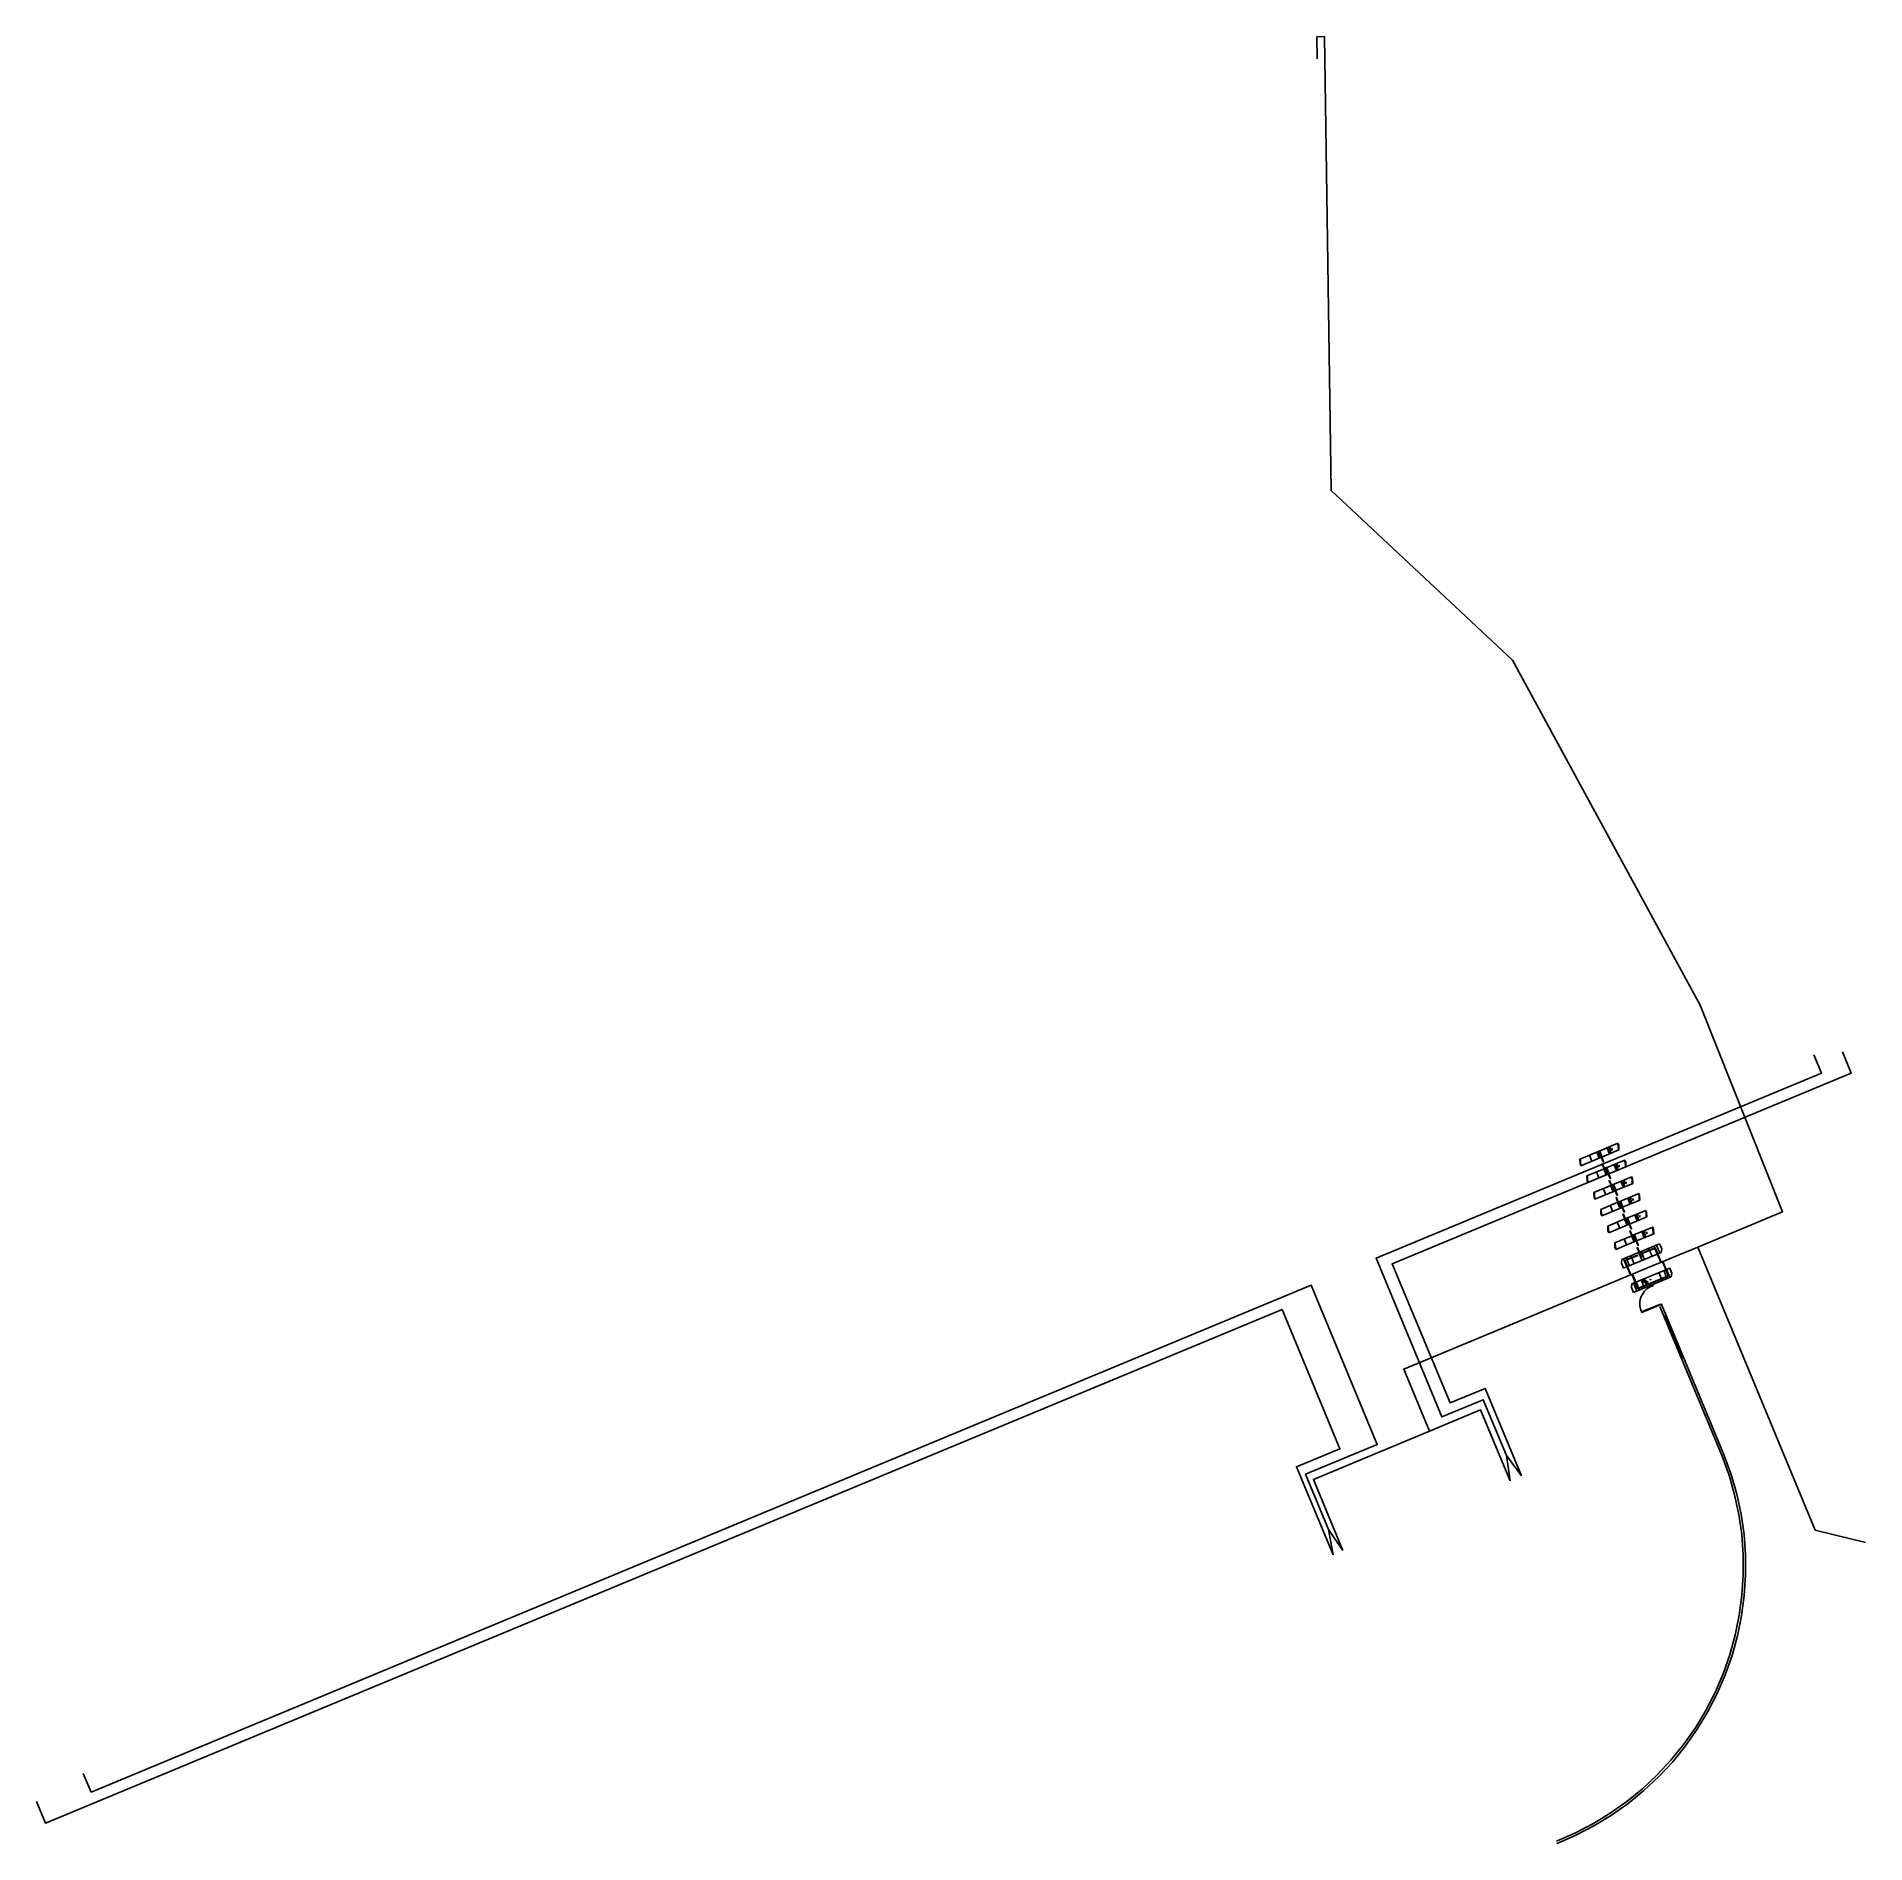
# Model space of a CAD drawing. Extents: x 434536.7 to 434631, y 4588027.9 to 4588121.
import ezdxf

# ---------------------------------------------------------------- set-up
doc = ezdxf.new("R2010")
doc.units = 0
for name, color, linetype in [('01_A_Ascensor1m_l', 7, 'Continuous'), ('01_D_Passarela_p', 7, 'Continuous'), ('01_L_AndanaV2_p', 7, 'Continuous')]:
    doc.layers.add(name, color=color, linetype=linetype)

msp = doc.modelspace()

# ---------------------------------------------------------------- linework, layer by layer
at = {"layer": '01_A_Ascensor1m_l'}
for p, q in [((434616.252, 4588063.133), (434617.119, 4588063.493)), ((434617.119, 4588063.493), (434618.209, 4588063.945)), ((434617.119, 4588063.493), (434617.247, 4588063.183)), ((434617.395, 4588063.244), (434617.267, 4588063.554)), ((434618.262, 4588063.605), (434617.377, 4588063.237)), ((434617.774, 4588063.402), (434617.645, 4588063.711)), ((434617.758, 4588063.758), (434617.774, 4588063.402)), ((434617.807, 4588063.778), (434617.823, 4588063.422)), ((434618.181, 4588063.934), (434618.224, 4588063.83)), ((434618.209, 4588063.945), (434618.252, 4588063.842)), ((434618.252, 4588063.842), (434618.224, 4588063.83)), ((434618.224, 4588063.83), (434618.234, 4588063.593)), ((434618.252, 4588063.842), (434618.262, 4588063.605)), ((434616.262, 4588062.895), (434616.252, 4588063.132)), ((434616.262, 4588062.895), (434616.29, 4588062.907)), ((434616.262, 4588062.895), (434616.305, 4588062.792)), ((434616.29, 4588062.907), (434616.279, 4588063.144)), ((434616.29, 4588062.907), (434616.333, 4588062.804)), ((434617.358, 4588063.229), (434616.305, 4588062.792)), ((434616.611, 4588062.27), (434617.496, 4588062.638)), ((434616.869, 4588063.026), (434616.74, 4588063.335)), ((434617.262, 4588063.292), (434617.279, 4588063.299)), ((434617.478, 4588062.629), (434617.607, 4588062.32)), ((434617.515, 4588062.645), (434618.568, 4588063.082)), ((434617.754, 4588062.381), (434617.626, 4588062.691)), ((434618.621, 4588062.741), (434617.736, 4588062.374)), ((434618.133, 4588062.539), (434618.005, 4588062.848)), ((434618.117, 4588062.895), (434618.133, 4588062.539)), ((434618.166, 4588062.915), (434618.182, 4588062.559)), ((434618.54, 4588063.07), (434618.583, 4588062.967)), ((434618.568, 4588063.082), (434618.611, 4588062.979)), ((434618.611, 4588062.979), (434618.583, 4588062.967)), ((434618.583, 4588062.967), (434618.594, 4588062.73)), ((434618.611, 4588062.979), (434618.621, 4588062.741)), ((434616.622, 4588062.032), (434616.611, 4588062.269)), ((434616.622, 4588062.032), (434616.649, 4588062.044)), ((434616.622, 4588062.032), (434616.665, 4588061.929)), ((434616.649, 4588062.044), (434616.639, 4588062.281)), ((434616.649, 4588062.044), (434616.692, 4588061.94)), ((434617.718, 4588062.366), (434616.665, 4588061.929)), ((434616.97, 4588061.406), (434617.855, 4588061.774)), ((434617.228, 4588062.163), (434617.1, 4588062.472)), ((434617.587, 4588061.299), (434617.458, 4588061.609)), ((434617.837, 4588061.766), (434617.965, 4588061.457)), ((434617.874, 4588061.781), (434618.926, 4588062.218)), ((434618.113, 4588061.518), (434617.985, 4588061.827)), ((434618.98, 4588061.878), (434618.095, 4588061.51)), ((434618.492, 4588061.675), (434618.363, 4588061.984)), ((434618.476, 4588062.031), (434618.492, 4588061.675)), ((434618.525, 4588062.052), (434618.541, 4588061.696)), ((434618.899, 4588062.207), (434618.942, 4588062.104)), ((434618.926, 4588062.218), (434618.97, 4588062.115)), ((434618.97, 4588062.115), (434618.942, 4588062.104)), ((434618.942, 4588062.104), (434618.952, 4588061.866)), ((434618.97, 4588062.115), (434618.98, 4588061.878)), ((434616.98, 4588061.169), (434616.97, 4588061.406)), ((434616.98, 4588061.169), (434617.008, 4588061.18)), ((434616.98, 4588061.169), (434617.023, 4588061.065)), ((434617.008, 4588061.18), (434616.997, 4588061.417)), ((434617.008, 4588061.18), (434617.051, 4588061.077)), ((434618.076, 4588061.503), (434617.023, 4588061.065)), ((434617.328, 4588060.543), (434618.214, 4588060.911)), ((434618.435, 4588060.639), (434617.382, 4588060.202)), ((434617.945, 4588060.436), (434617.817, 4588060.745)), ((434618.195, 4588060.902), (434618.324, 4588060.593)), ((434618.232, 4588060.918), (434619.285, 4588061.355)), ((434618.472, 4588060.654), (434618.343, 4588060.964)), ((434619.339, 4588061.014), (434618.453, 4588060.647)), ((434618.85, 4588060.812), (434618.722, 4588061.121)), ((434618.834, 4588061.168), (434618.85, 4588060.812)), ((434618.884, 4588061.188), (434618.899, 4588060.832)), ((434619.257, 4588061.343), (434619.3, 4588061.24)), ((434619.285, 4588061.355), (434619.328, 4588061.252)), ((434619.328, 4588061.252), (434619.3, 4588061.24)), ((434619.3, 4588061.24), (434619.311, 4588061.003)), ((434619.328, 4588061.252), (434619.339, 4588061.014)), ((434617.339, 4588060.305), (434617.328, 4588060.542)), ((434617.339, 4588060.305), (434617.367, 4588060.317)), ((434617.339, 4588060.305), (434617.382, 4588060.202)), ((434617.367, 4588060.317), (434617.356, 4588060.554)), ((434617.367, 4588060.317), (434617.41, 4588060.213)), ((434617.687, 4588059.679), (434618.572, 4588060.047)), ((434617.725, 4588059.453), (434617.715, 4588059.69)), ((434618.793, 4588059.776), (434617.741, 4588059.338)), ((434618.304, 4588059.572), (434618.175, 4588059.882)), ((434618.554, 4588060.039), (434618.682, 4588059.73)), ((434618.591, 4588060.054), (434619.644, 4588060.491)), ((434618.83, 4588059.791), (434618.702, 4588060.1)), ((434619.697, 4588060.151), (434618.812, 4588059.783)), ((434619.209, 4588059.948), (434619.08, 4588060.257)), ((434619.193, 4588060.304), (434619.209, 4588059.948)), ((434619.242, 4588060.325), (434619.258, 4588059.969)), ((434619.616, 4588060.48), (434619.659, 4588060.377)), ((434619.644, 4588060.491), (434619.687, 4588060.388)), ((434619.687, 4588060.388), (434619.659, 4588060.377)), ((434619.659, 4588060.377), (434619.67, 4588060.139)), ((434619.687, 4588060.388), (434619.697, 4588060.151)), ((434617.698, 4588059.442), (434617.687, 4588059.679)), ((434617.698, 4588059.442), (434617.725, 4588059.453)), ((434617.698, 4588059.442), (434617.741, 4588059.338)), ((434617.725, 4588059.453), (434617.768, 4588059.35)), ((434618.045, 4588058.816), (434618.931, 4588059.184)), ((434618.056, 4588058.578), (434618.046, 4588058.815)), ((434618.084, 4588058.59), (434618.073, 4588058.827)), ((434619.152, 4588058.912), (434618.099, 4588058.475)), ((434620.361, 4588058.765), (434618.419, 4588057.958)), ((434618.662, 4588058.709), (434618.534, 4588059.018)), ((434618.913, 4588059.175), (434619.041, 4588058.866)), ((434618.949, 4588059.191), (434620.002, 4588059.628)), ((434619.189, 4588058.927), (434619.06, 4588059.237)), ((434620.056, 4588059.287), (434619.17, 4588058.92)), ((434619.567, 4588059.085), (434619.439, 4588059.394)), ((434619.552, 4588059.441), (434619.567, 4588059.085)), ((434619.601, 4588059.461), (434619.617, 4588059.105)), ((434619.975, 4588059.616), (434620.018, 4588059.513)), ((434620.002, 4588059.628), (434620.045, 4588059.525)), ((434620.045, 4588059.525), (434620.018, 4588059.513)), ((434620.018, 4588059.513), (434620.028, 4588059.276)), ((434620.045, 4588059.525), (434620.056, 4588059.287)), ((434620.361, 4588058.765), (434620.469, 4588058.504)), ((434618.056, 4588058.578), (434618.084, 4588058.59)), ((434618.056, 4588058.578), (434618.099, 4588058.475)), ((434618.084, 4588058.59), (434618.127, 4588058.486)), ((434618.419, 4588057.958), (434618.394, 4588057.766)), ((434618.498, 4588057.991), (434618.671, 4588057.575)), ((434620.444, 4588058.312), (434618.502, 4588057.505)), ((434618.551, 4588057.91), (434618.57, 4588057.918)), ((434618.862, 4588057.163), (434618.551, 4588057.91)), ((434618.88, 4588057.171), (434618.57, 4588057.918)), ((434618.628, 4588058.045), (434618.8, 4588057.629)), ((434618.634, 4588057.944), (434619.222, 4588058.188)), ((434618.641, 4588057.926), (434618.634, 4588057.944)), ((434619.229, 4588058.17), (434618.641, 4588057.926)), ((434618.883, 4588058.151), (434619.056, 4588057.735)), ((434619.229, 4588058.17), (434619.222, 4588058.188)), ((434619.453, 4588057.9), (434619.28, 4588058.316)), ((434619.582, 4588057.954), (434619.41, 4588058.369)), ((434619.461, 4588058.288), (434620.049, 4588058.532)), ((434619.469, 4588058.269), (434619.461, 4588058.288)), ((434620.057, 4588058.514), (434619.469, 4588058.269)), ((434619.806, 4588058.534), (434619.978, 4588058.118)), ((434620.057, 4588058.514), (434620.049, 4588058.532)), ((434620.063, 4588058.641), (434620.235, 4588058.225)), ((434620.116, 4588058.56), (434620.134, 4588058.567)), ((434620.426, 4588057.813), (434620.116, 4588058.56)), ((434620.445, 4588057.82), (434620.134, 4588058.567)), ((434620.192, 4588058.694), (434620.364, 4588058.279)), ((434620.215, 4588058.32), (434620.234, 4588058.327)), ((434620.426, 4588057.813), (434620.445, 4588057.82)), ((434620.444, 4588058.312), (434620.469, 4588058.504)), ((434620.519, 4588057.859), (434620.501, 4588057.851)), ((434620.501, 4588057.851), (434620.811, 4588057.105)), ((434620.519, 4588057.859), (434620.829, 4588057.113)), ((434618.394, 4588057.766), (434618.502, 4588057.505)), ((434618.651, 4588057.67), (434618.669, 4588057.678)), ((434618.862, 4588057.163), (434618.88, 4588057.171)), ((434620.879, 4588057.518), (434618.936, 4588056.711)), ((434618.955, 4588057.209), (434618.936, 4588057.202)), ((434618.936, 4588057.202), (434619.246, 4588056.455)), ((434618.955, 4588057.209), (434619.265, 4588056.463)), ((434620.962, 4588057.065), (434619.02, 4588056.258)), ((434619.301, 4588056.5), (434620.764, 4588057.107)), ((434620.772, 4588057.089), (434619.309, 4588056.481)), ((434619.401, 4588056.904), (434619.574, 4588056.488)), ((434619.465, 4588056.872), (434619.532, 4588056.955)), ((434619.465, 4588056.872), (434619.518, 4588056.898)), ((434619.699, 4588056.684), (434619.465, 4588056.872)), ((434619.518, 4588056.898), (434619.532, 4588056.955)), ((434619.713, 4588056.74), (434619.518, 4588056.898)), ((434619.526, 4588056.903), (434619.547, 4588056.93)), ((434619.629, 4588056.82), (434619.526, 4588056.903)), ((434619.766, 4588056.766), (434619.532, 4588056.955)), ((434619.651, 4588056.847), (434619.547, 4588056.93)), ((434619.86, 4588056.92), (434619.909, 4588056.941)), ((434619.86, 4588056.92), (434619.866, 4588056.908)), ((434619.866, 4588056.908), (434619.915, 4588056.928)), ((434619.909, 4588056.941), (434619.915, 4588056.928)), ((434620.324, 4588057.287), (434620.496, 4588056.872)), ((434620.753, 4588056.978), (434620.58, 4588057.394)), ((434620.882, 4588057.032), (434620.71, 4588057.448)), ((434620.73, 4588057.353), (434620.711, 4588057.345)), ((434620.772, 4588057.089), (434620.764, 4588057.107)), ((434620.829, 4588057.113), (434620.811, 4588057.105)), ((434620.879, 4588057.518), (434620.987, 4588057.257)), ((434620.962, 4588057.065), (434620.987, 4588057.257)), ((434618.936, 4588056.711), (434618.911, 4588056.519)), ((434618.911, 4588056.519), (434619.02, 4588056.258)), ((434619.189, 4588056.329), (434619.016, 4588056.744)), ((434619.318, 4588056.382), (434619.145, 4588056.798)), ((434619.165, 4588056.703), (434619.147, 4588056.696)), ((434619.265, 4588056.463), (434619.246, 4588056.455)), ((434619.309, 4588056.481), (434619.301, 4588056.5)), ((434619.629, 4588056.82), (434619.651, 4588056.847)), ((434619.699, 4588056.684), (434619.766, 4588056.766)), ((434619.699, 4588056.684), (434619.713, 4588056.74)), ((434619.713, 4588056.74), (434619.766, 4588056.766))]:
    msp.add_line(p, q, dxfattribs=at)
for points in [[(434617.294, 4588063.254), (434617.202, 4588063.476), (434617.22, 4588063.483), (434617.312, 4588063.262), (434617.294, 4588063.254)], [(434617.34, 4588063.273), (434617.248, 4588063.495), (434617.266, 4588063.502), (434617.358, 4588063.281), (434617.34, 4588063.273)], [(434617.802, 4588063.69), (434617.806, 4588063.564), (434617.805, 4588063.558), (434617.801, 4588063.553), (434617.795, 4588063.551), (434617.787, 4588063.55), (434617.781, 4588063.551), (434617.776, 4588063.556), (434617.774, 4588063.562), (434617.77, 4588063.688), (434617.771, 4588063.694), (434617.775, 4588063.699), (434617.781, 4588063.701), (434617.79, 4588063.701), (434617.796, 4588063.7), (434617.8, 4588063.696), (434617.802, 4588063.69)], [(434617.793, 4588063.475), (434617.803, 4588063.483), (434617.806, 4588063.502), (434617.8, 4588063.52), (434617.788, 4588063.526), (434617.778, 4588063.518), (434617.775, 4588063.499), (434617.781, 4588063.482), (434617.793, 4588063.475)], [(434617.914, 4588063.594), (434617.912, 4588063.672), (434617.901, 4588063.672), (434617.903, 4588063.594), (434617.914, 4588063.594)], [(434617.458, 4588062.989), (434617.34, 4588063.273), (434617.358, 4588063.281), (434617.476, 4588062.996), (434617.458, 4588062.989)], [(434617.515, 4588062.593), (434617.396, 4588062.878), (434617.415, 4588062.886), (434617.533, 4588062.601), (434617.515, 4588062.593)], [(434617.607, 4588062.372), (434617.515, 4588062.593), (434617.533, 4588062.601), (434617.625, 4588062.379), (434617.607, 4588062.372)], [(434617.653, 4588062.391), (434617.561, 4588062.612), (434617.579, 4588062.62), (434617.671, 4588062.398), (434617.653, 4588062.391)], [(434617.699, 4588062.41), (434617.607, 4588062.631), (434617.626, 4588062.639), (434617.718, 4588062.418), (434617.699, 4588062.41)], [(434618.162, 4588062.827), (434618.166, 4588062.7), (434618.165, 4588062.694), (434618.161, 4588062.69), (434618.155, 4588062.688), (434618.146, 4588062.687), (434618.14, 4588062.688), (434618.135, 4588062.692), (434618.133, 4588062.698), (434618.129, 4588062.825), (434618.13, 4588062.831), (434618.134, 4588062.835), (434618.14, 4588062.837), (434618.149, 4588062.838), (434618.155, 4588062.837), (434618.16, 4588062.833), (434618.162, 4588062.827)], [(434618.152, 4588062.612), (434618.162, 4588062.62), (434618.165, 4588062.639), (434618.159, 4588062.657), (434618.147, 4588062.663), (434618.137, 4588062.655), (434618.134, 4588062.636), (434618.14, 4588062.619), (434618.152, 4588062.612)], [(434618.273, 4588062.731), (434618.272, 4588062.809), (434618.261, 4588062.809), (434618.262, 4588062.731), (434618.273, 4588062.731)], [(434617.817, 4588062.125), (434617.699, 4588062.41), (434617.718, 4588062.418), (434617.836, 4588062.133), (434617.817, 4588062.125)], [(434617.874, 4588061.73), (434617.755, 4588062.015), (434617.773, 4588062.022), (434617.892, 4588061.737), (434617.874, 4588061.73)], [(434617.965, 4588061.508), (434617.874, 4588061.73), (434617.892, 4588061.737), (434617.984, 4588061.516), (434617.965, 4588061.508)], [(434618.012, 4588061.527), (434617.92, 4588061.749), (434617.938, 4588061.756), (434618.03, 4588061.535), (434618.012, 4588061.527)], [(434618.058, 4588061.546), (434617.966, 4588061.768), (434617.984, 4588061.776), (434618.076, 4588061.554), (434618.058, 4588061.546)], [(434618.52, 4588061.963), (434618.525, 4588061.837), (434618.524, 4588061.831), (434618.519, 4588061.826), (434618.513, 4588061.824), (434618.504, 4588061.824), (434618.498, 4588061.825), (434618.494, 4588061.829), (434618.492, 4588061.835), (434618.488, 4588061.961), (434618.489, 4588061.967), (434618.493, 4588061.972), (434618.499, 4588061.974), (434618.508, 4588061.974), (434618.514, 4588061.973), (434618.518, 4588061.969), (434618.52, 4588061.963)], [(434618.511, 4588061.748), (434618.521, 4588061.756), (434618.524, 4588061.775), (434618.518, 4588061.793), (434618.506, 4588061.799), (434618.496, 4588061.791), (434618.493, 4588061.772), (434618.499, 4588061.755), (434618.511, 4588061.748)], [(434618.632, 4588061.868), (434618.63, 4588061.945), (434618.619, 4588061.945), (434618.621, 4588061.868), (434618.632, 4588061.868)], [(434618.176, 4588061.262), (434618.058, 4588061.546), (434618.076, 4588061.554), (434618.195, 4588061.27), (434618.176, 4588061.262)], [(434618.232, 4588060.866), (434618.114, 4588061.151), (434618.132, 4588061.159), (434618.25, 4588060.874), (434618.232, 4588060.866)], [(434618.324, 4588060.645), (434618.232, 4588060.866), (434618.25, 4588060.874), (434618.343, 4588060.652), (434618.324, 4588060.645)], [(434618.37, 4588060.664), (434618.278, 4588060.885), (434618.297, 4588060.893), (434618.389, 4588060.671), (434618.37, 4588060.664)], [(434618.417, 4588060.683), (434618.324, 4588060.904), (434618.343, 4588060.912), (434618.435, 4588060.691), (434618.417, 4588060.683)], [(434618.535, 4588060.398), (434618.417, 4588060.683), (434618.435, 4588060.691), (434618.553, 4588060.406), (434618.535, 4588060.398)], [(434618.879, 4588061.1), (434618.883, 4588060.973), (434618.882, 4588060.967), (434618.878, 4588060.963), (434618.872, 4588060.961), (434618.863, 4588060.96), (434618.857, 4588060.961), (434618.852, 4588060.965), (434618.85, 4588060.971), (434618.846, 4588061.098), (434618.847, 4588061.104), (434618.851, 4588061.108), (434618.857, 4588061.11), (434618.866, 4588061.111), (434618.872, 4588061.11), (434618.877, 4588061.106), (434618.879, 4588061.1)], [(434618.869, 4588060.885), (434618.879, 4588060.893), (434618.882, 4588060.912), (434618.876, 4588060.93), (434618.864, 4588060.936), (434618.854, 4588060.928), (434618.851, 4588060.909), (434618.857, 4588060.892), (434618.869, 4588060.885)], [(434618.991, 4588061.004), (434618.989, 4588061.082), (434618.978, 4588061.082), (434618.98, 4588061.004), (434618.991, 4588061.004)], [(434618.591, 4588060.003), (434618.472, 4588060.288), (434618.491, 4588060.295), (434618.609, 4588060.01), (434618.591, 4588060.003)], [(434618.683, 4588059.781), (434618.591, 4588060.003), (434618.609, 4588060.01), (434618.701, 4588059.789), (434618.683, 4588059.781)], [(434618.729, 4588059.8), (434618.637, 4588060.022), (434618.655, 4588060.029), (434618.747, 4588059.808), (434618.729, 4588059.8)], [(434618.775, 4588059.819), (434618.683, 4588060.041), (434618.702, 4588060.049), (434618.794, 4588059.827), (434618.775, 4588059.819)], [(434618.893, 4588059.535), (434618.775, 4588059.819), (434618.794, 4588059.827), (434618.912, 4588059.543), (434618.893, 4588059.535)], [(434619.237, 4588060.236), (434619.242, 4588060.11), (434619.241, 4588060.104), (434619.236, 4588060.099), (434619.23, 4588060.097), (434619.222, 4588060.097), (434619.216, 4588060.098), (434619.211, 4588060.102), (434619.209, 4588060.108), (434619.205, 4588060.234), (434619.206, 4588060.24), (434619.21, 4588060.245), (434619.216, 4588060.247), (434619.225, 4588060.247), (434619.231, 4588060.246), (434619.235, 4588060.242), (434619.237, 4588060.236)], [(434619.228, 4588060.021), (434619.238, 4588060.029), (434619.241, 4588060.048), (434619.235, 4588060.066), (434619.223, 4588060.072), (434619.213, 4588060.064), (434619.21, 4588060.045), (434619.216, 4588060.028), (434619.228, 4588060.021)], [(434619.349, 4588060.141), (434619.348, 4588060.218), (434619.336, 4588060.218), (434619.338, 4588060.141), (434619.349, 4588060.141)], [(434618.949, 4588059.139), (434618.831, 4588059.424), (434618.849, 4588059.432), (434618.968, 4588059.147), (434618.949, 4588059.139)], [(434619.041, 4588058.918), (434618.949, 4588059.139), (434618.968, 4588059.147), (434619.06, 4588058.925), (434619.041, 4588058.918)], [(434619.088, 4588058.937), (434618.995, 4588059.158), (434619.014, 4588059.166), (434619.106, 4588058.944), (434619.088, 4588058.937)], [(434619.134, 4588058.956), (434619.042, 4588059.177), (434619.06, 4588059.185), (434619.152, 4588058.964), (434619.134, 4588058.956)], [(434619.252, 4588058.671), (434619.134, 4588058.956), (434619.152, 4588058.964), (434619.27, 4588058.679), (434619.252, 4588058.671)], [(434619.596, 4588059.373), (434619.6, 4588059.246), (434619.599, 4588059.24), (434619.595, 4588059.236), (434619.589, 4588059.234), (434619.58, 4588059.233), (434619.574, 4588059.234), (434619.57, 4588059.238), (434619.568, 4588059.244), (434619.563, 4588059.371), (434619.565, 4588059.377), (434619.569, 4588059.381), (434619.575, 4588059.383), (434619.584, 4588059.384), (434619.59, 4588059.383), (434619.594, 4588059.379), (434619.596, 4588059.373)], [(434619.587, 4588059.158), (434619.597, 4588059.166), (434619.6, 4588059.185), (434619.594, 4588059.203), (434619.582, 4588059.209), (434619.572, 4588059.201), (434619.569, 4588059.182), (434619.575, 4588059.165), (434619.587, 4588059.158)], [(434619.708, 4588059.277), (434619.706, 4588059.355), (434619.695, 4588059.355), (434619.697, 4588059.277), (434619.708, 4588059.277)], [(434619.317, 4588058.279), (434619.199, 4588058.565), (434619.217, 4588058.572), (434619.336, 4588058.287), (434619.317, 4588058.279)], [(434619.409, 4588058.058), (434619.317, 4588058.279), (434619.336, 4588058.287), (434619.428, 4588058.066), (434619.409, 4588058.058)], [(434619.424, 4588055.257), (434620.403, 4588055.664), (434620.415, 4588055.636), (434619.436, 4588055.23), (434619.424, 4588055.257), (434619.37, 4588055.411), (434619.342, 4588055.572), (434619.34, 4588055.736), (434619.365, 4588055.897), (434619.416, 4588056.052), (434619.491, 4588056.198), (434619.588, 4588056.329), (434619.705, 4588056.442), (434619.84, 4588056.536), (434619.987, 4588056.606)], [(434619.67, 4588056.808), (434619.667, 4588056.8), (434619.669, 4588056.79), (434619.686, 4588056.768), (434619.71, 4588056.756), (434619.72, 4588056.756), (434619.727, 4588056.761), (434619.73, 4588056.768), (434619.728, 4588056.779), (434619.712, 4588056.8), (434619.688, 4588056.812), (434619.677, 4588056.812), (434619.67, 4588056.808)], [(434619.967, 4588056.652), (434619.987, 4588056.606), (434620.031, 4588056.624), (434620.011, 4588056.67)], [(434620.376, 4588055.544), (434623.581, 4588047.823), (434623.936, 4588046.842), (434624.223, 4588045.839), (434624.441, 4588044.819), (434624.588, 4588043.786), (434624.664, 4588042.746), (434624.669, 4588041.703), (434624.602, 4588040.662), (434624.464, 4588039.627), (434624.256, 4588038.605), (434623.978, 4588037.6), (434623.632, 4588036.616), (434623.219, 4588035.657), (434622.742, 4588034.73), (434622.202, 4588033.837), (434621.603, 4588032.983), (434620.946, 4588032.173), (434620.236, 4588031.409), (434619.474, 4588030.695), (434618.666, 4588030.036), (434617.815, 4588029.433), (434616.924, 4588028.89), (434615.998, 4588028.409), (434615.042, 4588027.993)], [(434615.071, 4588027.894), (434615.078, 4588027.876), (434616.042, 4588028.295), (434616.976, 4588028.78), (434617.875, 4588029.327), (434618.733, 4588029.934), (434619.548, 4588030.599), (434620.316, 4588031.318), (434621.033, 4588032.088), (434621.695, 4588032.905), (434622.3, 4588033.766), (434622.844, 4588034.666), (434623.326, 4588035.601), (434623.742, 4588036.567), (434624.091, 4588037.56), (434624.371, 4588038.573), (434624.582, 4588039.604), (434624.721, 4588040.647), (434624.788, 4588041.696), (434624.784, 4588042.748), (434624.707, 4588043.797), (434624.559, 4588044.839), (434624.339, 4588045.867), (434624.05, 4588046.879), (434623.692, 4588047.868), (434620.48, 4588055.609)], [(434620.436, 4588055.591), (434620.415, 4588055.636), (434620.46, 4588055.655), (434620.48, 4588055.609), (434620.458, 4588055.6)], [(434620.883, 4588054.566), (434620.663, 4588055.096), (434620.649, 4588055.09), (434620.869, 4588054.56), (434620.883, 4588054.566)], [(434620.794, 4588054.524), (434620.802, 4588054.505), (434620.894, 4588054.544), (434620.887, 4588054.562), (434620.794, 4588054.524)], [(434620.798, 4588054.522), (434620.804, 4588054.509), (434620.891, 4588054.545), (434620.885, 4588054.558), (434620.798, 4588054.522)], [(434620.862, 4588054.574), (434620.867, 4588054.556), (434620.851, 4588054.548), (434620.869, 4588054.555), (434620.862, 4588054.574)], [(434620.885, 4588054.518), (434620.883, 4588054.517), (434620.876, 4588054.534), (434620.859, 4588054.527), (434620.858, 4588054.529), (434620.877, 4588054.536), (434620.885, 4588054.518)], [(434620.892, 4588054.554), (434620.879, 4588054.581), (434620.891, 4588054.553), (434620.892, 4588054.554)], [(434621.115, 4588054.008), (434620.895, 4588054.538), (434620.881, 4588054.533), (434621.101, 4588054.003), (434621.115, 4588054.008)], [(434620.892, 4588054.554), (434620.904, 4588054.526), (434620.902, 4588054.525), (434620.891, 4588054.553), (434620.892, 4588054.554)], [(434621.026, 4588053.966), (434621.034, 4588053.948), (434621.126, 4588053.986), (434621.119, 4588054.004), (434621.026, 4588053.966)], [(434621.03, 4588053.964), (434621.035, 4588053.951), (434621.122, 4588053.988), (434621.117, 4588054), (434621.03, 4588053.964)], [(434621.094, 4588054.016), (434621.098, 4588053.998), (434621.082, 4588053.99), (434621.101, 4588053.997), (434621.094, 4588054.016)], [(434621.116, 4588053.96), (434621.114, 4588053.959), (434621.108, 4588053.976), (434621.091, 4588053.969), (434621.09, 4588053.971), (434621.109, 4588053.979), (434621.116, 4588053.96)], [(434621.124, 4588053.996), (434621.111, 4588054.023), (434621.122, 4588053.995), (434621.124, 4588053.996)], [(434621.347, 4588053.45), (434621.126, 4588053.981), (434621.113, 4588053.975), (434621.333, 4588053.445), (434621.347, 4588053.45)], [(434621.124, 4588053.996), (434621.136, 4588053.968), (434621.134, 4588053.967), (434621.122, 4588053.995), (434621.124, 4588053.996)], [(434621.258, 4588053.408), (434621.266, 4588053.39), (434621.358, 4588053.428), (434621.35, 4588053.447), (434621.258, 4588053.408)], [(434621.262, 4588053.407), (434621.267, 4588053.394), (434621.354, 4588053.43), (434621.349, 4588053.443), (434621.262, 4588053.407)], [(434621.325, 4588053.458), (434621.33, 4588053.441), (434621.314, 4588053.432), (434621.333, 4588053.44), (434621.325, 4588053.458)], [(434621.348, 4588053.402), (434621.346, 4588053.402), (434621.339, 4588053.418), (434621.323, 4588053.411), (434621.322, 4588053.413), (434621.34, 4588053.421), (434621.348, 4588053.402)], [(434621.356, 4588053.438), (434621.343, 4588053.465), (434621.354, 4588053.437), (434621.356, 4588053.438)], [(434621.578, 4588052.893), (434621.358, 4588053.423), (434621.344, 4588053.417), (434621.565, 4588052.887), (434621.578, 4588052.893)], [(434621.356, 4588053.438), (434621.368, 4588053.41), (434621.366, 4588053.41), (434621.354, 4588053.437), (434621.356, 4588053.438)]]:
    msp.add_lwpolyline(points, dxfattribs=at)
at = {"layer": '01_D_Passarela_p'}
msp.add_line((434602.694, 4588120.956), (434603.087, 4588120.962), dxfattribs=at)
for points in [[(434612.652, 4588046.563), (434612.467, 4588047.865), (434613.247, 4588046.81)], [(434603.535, 4588042.752), (434603.295, 4588044.056), (434604.045, 4588042.964)]]:
    msp.add_lwpolyline(points, dxfattribs=at)
at = {"layer": '01_L_AndanaV2_p'}
msp.add_line((434602.711, 4588119.821), (434602.694, 4588120.956), dxfattribs=at)
for points in [[(434603.087, 4588120.962), (434603.435, 4588097.576), (434612.773, 4588088.838), (434622.447, 4588071.055), (434626.688, 4588060.413), (434622.321, 4588058.6)], [(434612.467, 4588047.865), (434611.274, 4588050.737), (434609.142, 4588049.851), (434605.749, 4588058.022), (434628.699, 4588067.55), (434628.699, 4588067.55), (434628.304, 4588068.501)], [(434613.247, 4588046.81), (434611.373, 4588051.319), (434609.561, 4588050.566), (434606.581, 4588057.74), (434630.229, 4588067.565), (434629.773, 4588068.664)], [(434630.962, 4588043.381), (434628.376, 4588044.02), (434622.321, 4588058.6), (434619.736, 4588057.526)], [(434619.736, 4588057.526), (434607.178, 4588052.31), (434608.506, 4588049.112)], [(434603.295, 4588044.056), (434602.118, 4588046.891), (434605.817, 4588048.428), (434602.408, 4588056.635), (434539.552, 4588030.52), (434539.153, 4588031.481)], [(434603.535, 4588042.752), (434601.653, 4588047.281), (434603.893, 4588048.212), (434600.913, 4588055.385), (434537.21, 4588028.918), (434536.745, 4588030.036)], [(434608.506, 4588049.112), (434611.138, 4588050.206), (434612.652, 4588046.563)], [(434608.506, 4588049.112), (434602.523, 4588046.628), (434604.045, 4588042.964)]]:
    msp.add_lwpolyline(points, dxfattribs=at)

doc.saveas('drawing.dxf')
